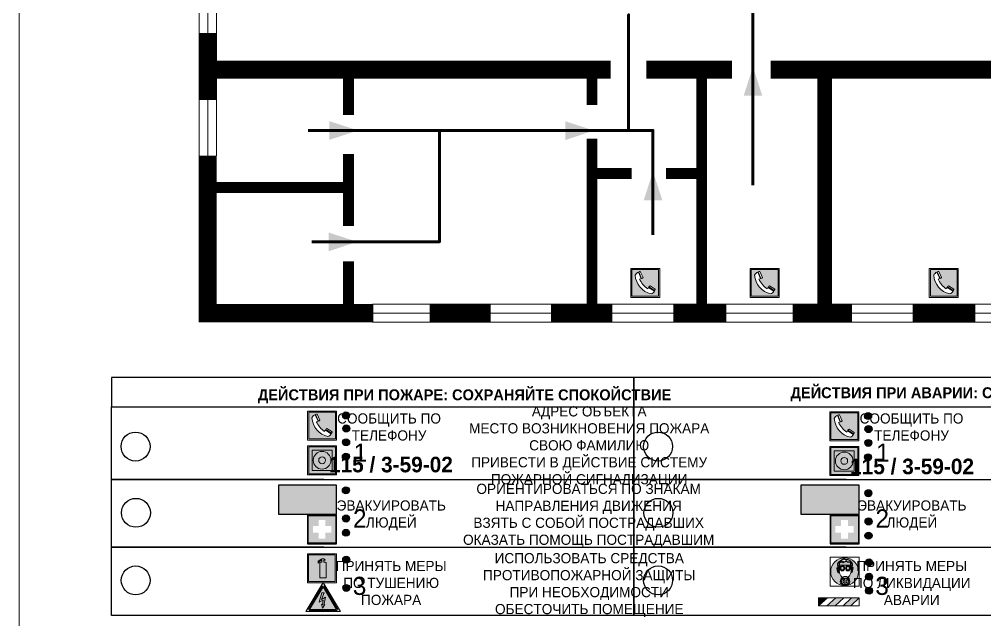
# Model space of a CAD drawing. Header units: millimetres. Extents: x 13114 to 67229, y 22859 to 38520.
# Drawn here: x 23801.8 to 24067.5, y 35973.7 to 36138.9 of the extents above; entities that cross this region are included whole.
import ezdxf

# ---------------------------------------------------------------- set-up
doc = ezdxf.new("R2010")
doc.units = ezdxf.units.MM
doc.layers.add('План_Штампы', color=7, linetype='Continuous')
doc.styles.add('обычный', font='arial.ttf')

# ---------------------------------------------------------------- blocks, each defined once
blk = doc.blocks.new('A$C38D26F80')
h = blk.add_hatch(color=5)
h.dxf.hatch_style = 1
h.paths.add_polyline_path([(-8.77, -4.48, 1), (-0.19, -4.48, 1)])
h.paths.add_polyline_path([(-6.75, -3.58), (-6.75, -3.31), (-6.62, -3.22), (-6.5, -3.22), (-6.42, -3.3), (-6.39, -3.28), (-6.59, -2.23), (-6.59, -2.01), (-6.38, -1.58), (-4.76, -0.4), (-4.13, -0.79, -0.362848), (-2.1, -2.1, -0.201049), (-2.17, -2.48, 0.085434), (-2.26, -3.13), (-1.9, -3.16), (-2.25, -4.7), (-2.4, -4.59), (-2.43, -4.34), (-2.36, -4.34), (-2.14, -3.34), (-2.47, -3.42), (-2.58, -1.95), (-2.77, -1.58), (-3.58, -1.52), (-3.92, -1.26), (-5.05, -1.73), (-4.87, -1.39), (-5.41, -1.6), (-5.41, -1.46), (-6.13, -1.87), (-6.18, -3.5), (-6.56, -3.47), (-6.37, -4.59), (-6.16, -4.43), (-6.16, -4.66), (-6.36, -4.79), (-6.37, -4.8), (-6.51, -4.76)], flags=16)
h.paths.add_polyline_path([(-6.51, -4.76), (-6.36, -4.79), (-6.37, -4.8)], flags=0)
h.paths.add_polyline_path([(-5.92, -2.34, 0.089508), (-2.67, -2.35), (-2.48, -3.88, -0.268602), (-3.4, -6.18, 0.262449), (-5.2, -6.18, -0.268602), (-6.11, -3.88)], flags=16)
edge = h.paths.add_edge_path(flags=16)
edge.add_ellipse((-5.19, -3.41), major_axis=(0, 0.842), ratio=0.848992, start_angle=0, end_angle=360)
edge = h.paths.add_edge_path(flags=0)
edge.add_ellipse((-5.19, -3.39), major_axis=(0, 0.665), ratio=0.853798, start_angle=0, end_angle=360)
edge = h.paths.add_edge_path(flags=0)
edge.add_ellipse((-5.19, -3.4), major_axis=(0, 0.528), ratio=0.864094, start_angle=0, end_angle=360)
edge = h.paths.add_edge_path(flags=16)
edge.add_ellipse((-3.47, -3.4), major_axis=(0, 0.842), ratio=0.848992, start_angle=0, end_angle=360)
h.paths.add_polyline_path([(-3.13, -6.45), (-3.13, -6.84, 0.383174), (-5.57, -6.85), (-5.57, -6.49, -0.369952)], flags=16)
edge = h.paths.add_edge_path(flags=0)
edge.add_ellipse((-3.47, -3.39), major_axis=(0, 0.665), ratio=0.853798, start_angle=0, end_angle=360)
edge = h.paths.add_edge_path(flags=0)
edge.add_ellipse((-3.47, -3.4), major_axis=(0, 0.528), ratio=0.864094, start_angle=0, end_angle=360)
edge = h.paths.add_edge_path(flags=16)
edge.add_ellipse((-4.34, -7.57), major_axis=(-1.48, 0), ratio=0.744955, start_angle=0, end_angle=360)
h.paths.add_polyline_path([(-5.01, -6.85, -1), (-5.15, -6.85, -1)], flags=0)
h.paths.add_polyline_path([(-5.33, -7.14, -1), (-5.47, -7.14, -1)], flags=0)
h.paths.add_polyline_path([(-4.61, -6.71, -1), (-4.74, -6.71, -1)], flags=16)
h.paths.add_polyline_path([(-5.43, -7.51, -1), (-5.57, -7.51, -1)], flags=0)
h.paths.add_polyline_path([(-4.26, -6.67, -1), (-4.4, -6.67, -1)], flags=16)
h.paths.add_polyline_path([(-4.74, -7.14, -1), (-4.88, -7.14, -1)], flags=0)
h.paths.add_polyline_path([(-4.93, -7.43, -1), (-5.07, -7.43, -1)], flags=0)
h.paths.add_polyline_path([(-4.41, -7.07, -1), (-4.54, -7.07, -1)], flags=0)
h.paths.add_polyline_path([(-5.33, -7.87, -1), (-5.46, -7.87, -1)], flags=0)
h.paths.add_polyline_path([(-3.8, -6.71, -1), (-3.94, -6.71, -1)], flags=16)
h.paths.add_polyline_path([(-4.85, -7.78, -1), (-4.98, -7.78, -1)], flags=0)
h.paths.add_polyline_path([(-3.96, -7.14, -1), (-4.1, -7.14, -1)], flags=0)
h.paths.add_polyline_path([(-4.33, -7.53, -1), (-4.47, -7.53, -1)], flags=0)
h.paths.add_polyline_path([(-5.09, -8.12, -1), (-5.23, -8.12, -1)], flags=0)
h.paths.add_polyline_path([(-3.5, -6.94, -1), (-3.64, -6.94, -1)], flags=0)
h.paths.add_polyline_path([(-4.54, -7.97, -1), (-4.68, -7.97, -1)], flags=0)
h.paths.add_polyline_path([(-3.66, -7.39, -1), (-3.8, -7.39, -1)], flags=0)
h.paths.add_polyline_path([(-4.73, -8.35, -1), (-4.86, -8.35, -1)], flags=0)
h.paths.add_polyline_path([(-4.09, -7.96, -1), (-4.23, -7.96, -1)], flags=0)
h.paths.add_polyline_path([(-3.77, -7.74, -1), (-3.91, -7.74, -1)], flags=0)
h.paths.add_polyline_path([(-3.22, -7.27, -1), (-3.35, -7.27, -1)], flags=0)
h.paths.add_polyline_path([(-4.34, -8.4, -1), (-4.47, -8.4, -1)], flags=0)
h.paths.add_polyline_path([(-3.16, -7.61, -1), (-3.3, -7.61, -1)], flags=0)
h.paths.add_polyline_path([(-3.9, -8.35, -1), (-4.04, -8.35, -1)], flags=0)
h.paths.add_polyline_path([(-3.32, -7.91, -1), (-3.46, -7.91, -1)], flags=0)
h.paths.add_polyline_path([(-3.55, -8.23, -1), (-3.69, -8.23, -1)], flags=0)
at = {"color": 5, "lineweight": 5}
for p, q in [((-4.48, 0), (-8.96, 0)), ((-8.96, 0), (-8.96, -4.48)), ((-4.48, 0), (0, 0)), ((0, 0), (0, -4.48)), ((-6.59, -2.01), (-6.38, -1.58)), ((-6.59, -2.23), (-6.59, -2.01)), ((-6.39, -3.28), (-6.59, -2.23)), ((-6.38, -1.58), (-4.76, -0.4)), ((-6.13, -1.87), (-6.18, -3.5)), ((-5.41, -1.46), (-6.13, -1.87)), ((-5.92, -2.34), (-6.11, -3.88)), ((-4.87, -1.39), (-5.41, -1.6)), ((-5.41, -1.6), (-5.41, -1.46)), ((-3.92, -1.26), (-5.05, -1.73)), ((-5.05, -1.73), (-4.87, -1.39)), ((-4.76, -0.4), (-4.13, -0.79)), ((-3.58, -1.52), (-3.92, -1.26)), ((-2.77, -1.58), (-3.58, -1.52)), ((-2.58, -1.95), (-2.77, -1.58)), ((-2.67, -2.34), (-2.48, -3.88)), ((-2.47, -3.42), (-2.58, -1.95)), ((-8.96, -8.96), (-8.96, -4.48)), ((-6.75, -3.31), (-6.62, -3.22)), ((-6.75, -3.58), (-6.75, -3.31)), ((-6.51, -4.76), (-6.75, -3.58)), ((-6.62, -3.22), (-6.5, -3.22)), ((-6.18, -3.5), (-6.56, -3.47)), ((-6.56, -3.47), (-6.37, -4.59)), ((-6.37, -4.8), (-6.51, -4.76)), ((-6.5, -3.22), (-6.42, -3.3)), ((-6.42, -3.3), (-6.39, -3.28)), ((-6.37, -4.59), (-6.16, -4.43)), ((-6.16, -4.66), (-6.37, -4.8)), ((-6.16, -4.43), (-6.16, -4.66)), ((-2.14, -3.34), (-2.47, -3.42)), ((-2.43, -4.34), (-2.4, -4.59)), ((-2.43, -4.34), (-2.36, -4.34)), ((-2.4, -4.59), (-2.25, -4.7)), ((-2.36, -4.34), (-2.14, -3.34)), ((-1.9, -3.16), (-2.26, -3.13)), ((-2.25, -4.7), (-1.9, -3.16)), ((0, -8.96), (0, -4.48)), ((-5.57, -6.49), (-5.57, -6.85)), ((-3.13, -6.45), (-3.13, -6.84)), ((-4.48, -8.96), (-8.96, -8.96)), ((-4.48, -8.96), (0, -8.96))]:
    blk.add_line(p, q, dxfattribs=at)
at = {"color": 5}
for p, q in [((-6.59, -2.01), (-6.38, -1.58)), ((-6.59, -2.23), (-6.59, -2.01)), ((-6.39, -3.28), (-6.59, -2.23)), ((-6.38, -1.58), (-4.76, -0.4)), ((-6.13, -1.87), (-6.18, -3.5)), ((-5.41, -1.46), (-6.13, -1.87)), ((-4.87, -1.39), (-5.41, -1.6)), ((-5.41, -1.6), (-5.41, -1.46)), ((-3.92, -1.26), (-5.05, -1.73)), ((-5.05, -1.73), (-4.87, -1.39)), ((-4.76, -0.4), (-4.13, -0.79)), ((-3.58, -1.52), (-3.92, -1.26)), ((-2.77, -1.58), (-3.58, -1.52)), ((-2.58, -1.95), (-2.77, -1.58)), ((-2.47, -3.42), (-2.58, -1.95)), ((-6.75, -3.31), (-6.62, -3.22)), ((-6.75, -3.58), (-6.75, -3.31)), ((-6.51, -4.76), (-6.75, -3.58)), ((-6.62, -3.22), (-6.5, -3.22)), ((-6.18, -3.5), (-6.56, -3.47)), ((-6.56, -3.47), (-6.37, -4.59)), ((-6.37, -4.8), (-6.51, -4.76)), ((-6.36, -4.79), (-6.51, -4.76)), ((-6.5, -3.22), (-6.42, -3.3)), ((-6.42, -3.3), (-6.39, -3.28)), ((-6.37, -4.59), (-6.16, -4.43)), ((-6.16, -4.66), (-6.37, -4.8)), ((-6.16, -4.66), (-6.36, -4.79)), ((-6.16, -4.43), (-6.16, -4.66)), ((-2.14, -3.34), (-2.47, -3.42)), ((-2.4, -4.59), (-2.43, -4.34)), ((-2.43, -4.34), (-2.36, -4.34)), ((-2.25, -4.7), (-2.4, -4.59)), ((-2.36, -4.34), (-2.14, -3.34)), ((-2.26, -3.13), (-1.9, -3.16)), ((-1.9, -3.16), (-2.25, -4.7))]:
    blk.add_line(p, q, dxfattribs=at)
at = {"color": 5, "lineweight": 5}
for centre, radius in [((-4.48, -4.48), 4.29), ((-5.5, -7.51), 0.0678), ((-5.4, -7.14), 0.0678), ((-5.4, -7.87), 0.0678), ((-5.16, -8.12), 0.0678), ((-5.08, -6.85), 0.0678), ((-5, -7.43), 0.0678), ((-4.91, -7.78), 0.0678), ((-4.81, -7.14), 0.0678), ((-4.79, -8.35), 0.0678), ((-4.67, -6.71), 0.0678), ((-4.61, -7.97), 0.0678), ((-4.47, -7.07), 0.0678), ((-4.4, -7.53), 0.0678), ((-4.4, -8.4), 0.0678), ((-4.33, -6.67), 0.0678), ((-4.16, -7.96), 0.0678), ((-4.03, -7.14), 0.0678), ((-3.97, -8.35), 0.0678), ((-3.87, -6.71), 0.0678), ((-3.84, -7.74), 0.0678), ((-3.73, -7.39), 0.0678), ((-3.62, -8.23), 0.0678), ((-3.57, -6.94), 0.0678), ((-3.39, -7.91), 0.0678), ((-3.28, -7.27), 0.0678), ((-3.23, -7.61), 0.0678)]:
    blk.add_circle(centre, radius, dxfattribs=at)
for centre, radius, start, end in [((-4.28, 6.66), 9.15, 259.6987, 280.1569), ((-0.47, -3.05), 1.79, 161.5846, 182.4584), ((-2.6, -2.2), 0.513, 326.4781, 11.7739), ((-3.66, -4.24), 2.47, 171.573, 231.7124), ((-4.3, -7.78), 1.83, 60.5889, 119.4111), ((-4.93, -4.24), 2.47, 308.2876, 8.427), ((-4.33, -7.88), 1.87, 50.358, 131.5662), ((-4.34, -8.2), 1.82, 48.4943, 132.3565)]:
    blk.add_arc(centre, radius, start, end, dxfattribs=at)
at = {"color": 5}
for centre, radius, start, end in [((-3.89, -2.66), 1.88, 17.387, 97.1599), ((-0.35, -3.07), 1.91, 162.2553, 181.7878), ((-2.6, -2.2), 0.511, 326.3906, 11.8614)]:
    blk.add_arc(centre, radius, start, end, dxfattribs=at)
at = {"color": 5, "lineweight": 5}
for centre, major_axis, ratio in [((-5.19, -3.41), (0, 0.842), 0.848992), ((-5.19, -3.39), (0, 0.665), 0.853798), ((-5.19, -3.4), (0, 0.528), 0.864094), ((-3.47, -3.4), (0, 0.842), 0.848992), ((-3.47, -3.39), (0, 0.665), 0.853798), ((-3.47, -3.4), (0, 0.528), 0.864094), ((-4.34, -7.57), (-1.48, 0), 0.744955)]:
    blk.add_ellipse(centre, major_axis=major_axis, ratio=ratio, dxfattribs=at)
blk = doc.blocks.new('A$C47DD6509')
at = {"lineweight": 5}
for points in [[(-8.69, 0), (-11.19, 0), (-11.19, -2.22)], [(-4.22, 0), (-6.45, 0), (-8.91, -2.22), (-6.61, -2.22)], [(0, 0), (-2.09, 0), (-4.36, -2.22), (-2.29, -2.22)]]:
    blk.add_hatch(color=242, dxfattribs=at).paths.add_polyline_path(points)
at = {"color": 242, "lineweight": 5}
for p, q in [((-11.19, -2.22), (-8.69, 0)), ((-11.19, -2.22), (-11.19, 0)), ((-11.19, 0), (-8.69, 0)), ((-11.19, 0), (0, 0)), ((-8.91, -2.22), (-6.45, 0)), ((-6.61, -2.22), (-4.22, 0)), ((-4.36, -2.22), (-2.09, 0)), ((-2.29, -2.22), (0, 0)), ((0, 0), (0, -2.22)), ((0, -2.22), (-11.19, -2.22))]:
    blk.add_line(p, q, dxfattribs=at)
blk = doc.blocks.new('A$C3E6D3DDE')
at = {"lineweight": 5}
h = blk.add_hatch(color=40, dxfattribs=at)
h.paths.add_polyline_path([(24.1, 1.45), (16.46, -11.35), (31.74, -11.35)])
h.paths.add_polyline_path([(24.09, -0.46), (30.03, -10.41), (18.14, -10.41)], flags=16)
h.paths.add_polyline_path([(24.54, -3.08), (23.41, -6.02), (25.13, -5.01), (24.33, -8.5), (24.82, -8.27), (23.79, -9.86), (23.4, -8.04), (23.8, -8.43), (24.04, -6.29), (22.39, -7.25), (23.44, -3.08)], flags=0)
h = blk.add_hatch(color=256, dxfattribs=at)
h.paths.add_polyline_path([(24.37, 0.03, 0.567511), (23.82, 0.03), (17.59, -10.4, 0.582454), (17.86, -10.88), (30.32, -10.88, 0.582149), (30.6, -10.4)])
h.paths.add_polyline_path([(24.09, -0.46), (18.14, -10.41), (30.03, -10.41)], flags=16)
h.paths.add_polyline_path([(24.54, -3.08), (23.41, -6.02), (25.13, -5.01), (24.33, -8.5), (24.82, -8.27), (23.79, -9.86), (23.4, -8.04), (23.8, -8.43), (24.04, -6.29), (22.39, -7.25), (23.44, -3.08)], flags=0)
h = blk.add_hatch(color=40, dxfattribs=at)
h.paths.add_polyline_path([(24.09, -0.46), (18.14, -10.41), (30.03, -10.41)])
h.paths.add_polyline_path([(24.82, -8.27), (23.79, -9.86), (23.4, -8.04), (23.8, -8.43), (24.04, -6.29), (22.39, -7.25), (23.44, -3.08), (24.54, -3.08), (23.41, -6.02), (25.13, -5.01), (24.33, -8.5)], flags=16)
at = {"color": 40, "lineweight": 5}
for p, q in [((16.46, -11.35), (24.1, 1.45)), ((24.1, 1.45), (31.74, -11.35))]:
    blk.add_line(p, q, dxfattribs=at)
at = {"lineweight": 5}
for p, q in [((17.59, -10.4), (23.82, 0.03)), ((24.37, 0.03), (30.6, -10.4)), ((18.14, -10.41), (24.09, -0.46)), ((23.44, -3.08), (22.39, -7.25)), ((23.41, -6.02), (24.54, -3.08)), ((24.54, -3.08), (23.44, -3.08)), ((24.09, -0.46), (30.03, -10.41)), ((22.39, -7.25), (24.04, -6.29)), ((23.8, -8.43), (23.4, -8.04)), ((23.4, -8.04), (23.79, -9.86)), ((25.13, -5.01), (23.41, -6.02)), ((23.79, -9.86), (24.82, -8.27)), ((24.04, -6.29), (23.8, -8.43)), ((24.33, -8.5), (25.13, -5.01)), ((24.82, -8.27), (24.33, -8.5)), ((17.86, -10.88), (30.32, -10.88)), ((18.14, -10.41), (30.03, -10.41))]:
    blk.add_line(p, q, dxfattribs=at)
at = {"color": 50, "lineweight": 5}
blk.add_line((31.74, -11.35), (16.46, -11.35), dxfattribs=at)
blk = doc.blocks.new('A$C456E1F9C')
at = {"lineweight": 5}
h = blk.add_hatch(color=242, dxfattribs=at)
h.paths.add_polyline_path([(0.51, -1.47), (0.51, -13.26), (12.29, -13.26), (12.29, -1.47)])
h.paths.add_polyline_path([(5.42, -4.95, -0.254479), (4.78, -5.4), (3.52, -2.53, -0.209735), (4.23, -2.4)], flags=16)
h.paths.add_polyline_path([(8.53, -8.6), (10.87, -10.17), (10.54, -10.76), (8.03, -9.13, -0.192251)], flags=16)
h.paths.add_polyline_path([(4.61, -5.49, 0.005518), (3.87, -5.72, 0.128647), (7.49, -10.01, 0.00809), (7.83, -9.33), (10.47, -10.97, -0.16736), (8.99, -12.25, -0.327862), (1.95, -3.95, -0.166952), (3.36, -2.62)], flags=16)
at = {"color": 242, "lineweight": 5}
for p, q in [((0, -13.77), (0, -0.97)), ((12.8, -0.97), (0, -0.97)), ((4.61, -5.49), (3.36, -2.62)), ((3.52, -2.53), (4.78, -5.4)), ((4.23, -2.4), (5.42, -4.95)), ((12.8, -13.77), (12.8, -0.97)), ((7.83, -9.33), (10.47, -10.97)), ((8.03, -9.13), (10.54, -10.76)), ((10.81, -10.12), (8.53, -8.6)), ((10.54, -10.76), (10.8, -10.3)), ((10.8, -10.3), (10.81, -10.12)), ((0, -13.77), (12.8, -13.77))]:
    blk.add_line(p, q, dxfattribs=at)
blk.add_lwpolyline([(0.51, -1.47), (12.29, -1.47), (12.29, -13.26), (0.51, -13.26)], close=True, dxfattribs=at)
for centre, radius, start, end in [((4.59, -5.34), 2.99, 114.2845, 152.1974), ((11.12, -3.31), 9.19, 183.9915, 256.6009), ((4.02, -3.27), 0.891, 76.3284, 123.7092), ((14.98, -39.1), 35.17, 107.1487, 108.4135), ((13.86, -0.94), 11.08, 205.5536, 234.8762), ((4.68, -4.59), 0.824, 276.9621, 334.0723), ((-13.31, 0.8), 23.44, 332.5487, 334.4027), ((8.94, -9.5), 0.989, 114.4092, 157.9388), ((7.87, -9.46), 3, 291.9291, 329.9329)]:
    blk.add_arc(centre, radius, start, end, dxfattribs=at)
blk = doc.blocks.new('A$C54414219')
at = {"true_color": 0xffffff}
h = blk.add_hatch(color=7, dxfattribs=at)
h.paths.add_polyline_path([(2.39, -9.45), (2.39, -18.3), (11.23, -18.3), (11.23, -9.45)], flags=0)
h.paths.add_polyline_path([(10.71, -13.87, -1), (2.92, -13.87, -1)], flags=0)
h.paths.add_polyline_path([(8.3, -13.87, -1), (5.33, -13.87, -1)], flags=0)
h.paths.add_polyline_path([(0.41, -7.47), (0.41, -20.27), (13.21, -20.27), (13.21, -7.47)])
h.paths.add_polyline_path([(0.92, -19.77), (12.71, -19.77), (12.71, -7.98), (0.92, -7.98)], flags=16)
h.paths.add_polyline_path([(11.23, -9.45), (11.23, -18.3), (2.39, -18.3), (2.39, -9.45)], flags=0)
at = {"lineweight": 5}
h = blk.add_hatch(color=242, dxfattribs=at)
h.paths.add_polyline_path([(12.71, -7.98), (0.92, -7.98), (0.92, -19.77), (12.71, -19.77)])
h.paths.add_polyline_path([(11.23, -18.3), (2.39, -18.3), (2.39, -9.45), (11.23, -9.45)], flags=16)
h.paths.add_polyline_path([(10.71, -13.87, -1), (2.92, -13.87, -1)], flags=0)
h.paths.add_polyline_path([(8.3, -13.87, -1), (5.33, -13.87, -1)], flags=0)
at = {"true_color": 0xffffff}
h = blk.add_hatch(color=7, dxfattribs=at)
h.paths.add_polyline_path([(2.39, -9.45), (2.39, -18.3), (11.23, -18.3), (11.23, -9.45)])
h.paths.add_polyline_path([(10.71, -13.87, -1), (2.92, -13.87, -1)], flags=16)
h.paths.add_polyline_path([(8.3, -13.87, -1), (5.33, -13.87, -1)], flags=0)
at = {"lineweight": 5}
h = blk.add_hatch(color=242, dxfattribs=at)
h.paths.add_polyline_path([(2.92, -13.87, 1), (10.71, -13.87, 1)])
h.paths.add_polyline_path([(8.3, -13.87, -1), (5.33, -13.87, -1)], flags=16)
at = {"color": 242, "lineweight": 5}
for p, q in [((0.41, -20.27), (0.41, -7.47)), ((0.41, -7.47), (13.21, -7.47)), ((0.41, -7.47), (13.21, -7.47)), ((13.21, -20.27), (13.21, -7.47)), ((0.41, -20.27), (13.21, -20.27))]:
    blk.add_line(p, q, dxfattribs=at)
for points in [[(0.92, -7.98), (12.71, -7.98), (12.71, -19.77), (0.92, -19.77)], [(2.39, -9.45), (11.23, -9.45), (11.23, -18.3), (2.39, -18.3)]]:
    blk.add_lwpolyline(points, close=True, dxfattribs=at)
for radius in [3.89, 1.49]:
    blk.add_circle((6.81, -13.87), radius, dxfattribs=at)
blk = doc.blocks.new('A$C32E8229D')
at = {"true_color": 0xffffff}
blk.add_hatch(color=7, dxfattribs=at).paths.add_polyline_path([(0, 0), (0, -8), (16, -8), (16, 0)])
h = blk.add_hatch(color=126)
h.paths.add_polyline_path([(0.2, -0.2), (15.8, -0.2), (15.8, -7.8), (0.2, -7.8)])
h.paths.add_polyline_path([(13.49, -2.05), (12.08, -2.05), (11.37, -2.63, 0.162397), (11.29, -2.84), (11.29, -3.63), (10.35, -3.63), (10.35, -4.05), (11.68, -4.05), (11.68, -3.48), (12.26, -4.28), (11.29, -5.1), (11.29, -6.78), (11.85, -6.78), (11.85, -5.44), (12.8, -4.64), (12.8, -5.94), (14.46, -5.94), (14.46, -5.39), (13.45, -5.39), (13.45, -3.97), (12.46, -2.59), (13.15, -2.59), (13.69, -3.34), (14.18, -3)], flags=16)
h.paths.add_polyline_path([(10.74, -1.82, 1), (11.8, -1.82, 1)], flags=16)
h.paths.add_polyline_path([(9.39, -3.59), (5.99, -3.59), (6.56, -3.03), (5.91, -3.03), (5.1, -3.83), (5.91, -4.64), (6.56, -4.64), (5.99, -4.09), (9.39, -4.09)], flags=16)
h.paths.add_polyline_path([(4.29, -1.08), (1.72, -1.08), (1.72, -6.6), (4.29, -6.6)], flags=16)
at = {"color": 126}
blk.add_lwpolyline([(16, -8), (0, -8), (0, 0), (16, 0)], close=True, dxfattribs=at)
blk = doc.blocks.new('A$C18900ED3')
h = blk.add_hatch(color=126)
h.paths.add_polyline_path([(-0.18, -0.18), (-7.02, -0.18), (-7.02, -7.02), (-0.18, -7.02)])
h.paths.add_polyline_path([(-5.89, -4.46), (-5.89, -2.77), (-4.46, -2.77), (-4.46, -1.31), (-2.77, -1.31), (-2.77, -2.77), (-1.33, -2.77), (-1.33, -4.46), (-2.77, -4.46), (-2.77, -5.89), (-4.46, -5.89), (-4.46, -4.46)], flags=16)
at = {"color": 126}
for p, q in [((-7.2, 0), (-7.2, -7.2)), ((0, 0), (-7.2, 0)), ((0, -7.2), (0, 0)), ((-7.02, -7.02), (-7.02, -0.18)), ((-7.02, -0.18), (-0.18, -0.18)), ((-0.18, -0.18), (-0.18, -7.02)), ((-0.18, -7.02), (-7.02, -7.02)), ((-7.2, -7.2), (0, -7.2))]:
    blk.add_line(p, q, dxfattribs=at)
blk = doc.blocks.new('A$C3AD82952')
at = {"true_color": 0xf5f5ff}
h = blk.add_hatch(color=7, dxfattribs=at)
h.dxf.hatch_style = 1
h.paths.add_polyline_path([(8.21, 8.73, 0.414214), (7.89, 9.05), (7.22, 9.05), (7.22, 9.92), (7.59, 9.92, 1), (7.57, 10.36), (7.22, 10.36), (7.22, 10.6), (6.43, 10.6), (6.43, 10.36), (6.01, 10.36), (4.74, 9.59), (4.74, 8.69), (4.98, 8.73), (4.98, 9.26), (6.12, 9.91), (6.43, 9.91), (6.43, 9.05), (5.76, 9.05, 0.414214), (5.44, 8.73), (5.44, 2.2), (8.21, 2.2)], flags=0)
h.paths.add_polyline_path([(12.8, 12.8), (0, 12.8), (0, 0), (12.8, 0)])
h.paths.add_polyline_path([(0.51, 12.29), (12.29, 12.29), (12.29, 0.51), (0.51, 0.51)], flags=16)
h.paths.add_polyline_path([(4.74, 9.59), (6.01, 10.36), (6.43, 10.36), (6.43, 10.6), (7.22, 10.6), (7.22, 10.36), (7.59, 10.36, -0.94586), (7.59, 9.92), (7.22, 9.92), (7.22, 9.05), (7.89, 9.05, -0.414214), (8.21, 8.73), (8.21, 2.2), (5.44, 2.2), (5.44, 8.73, -0.414214), (5.76, 9.05), (6.43, 9.05), (6.43, 9.91), (6.12, 9.91), (4.98, 9.26), (4.98, 8.73), (4.74, 8.69)], flags=0)
h = blk.add_hatch(color=242)
h.dxf.hatch_style = 1
h.paths.add_polyline_path([(12.29, 12.29), (0.51, 12.29), (0.51, 0.51), (12.29, 0.51)])
h.paths.add_polyline_path([(4.74, 8.69), (4.74, 9.59), (6.01, 10.36), (6.43, 10.36), (6.43, 10.6), (7.22, 10.6), (7.22, 10.36), (7.59, 10.36, -0.94586), (7.59, 9.92), (7.22, 9.92), (7.22, 9.05), (7.89, 9.05, -0.414214), (8.21, 8.73), (8.21, 2.2), (5.44, 2.2), (5.44, 8.73, -0.414214), (5.76, 9.05), (6.43, 9.05), (6.43, 9.91), (6.12, 9.91), (4.98, 9.26), (4.98, 8.73)], flags=16)
h = blk.add_hatch(color=7, dxfattribs=at)
h.dxf.hatch_style = 1
h.paths.add_polyline_path([(8.21, 8.73, 0.414214), (7.89, 9.05), (7.22, 9.05), (7.22, 9.92), (7.59, 9.92, 1), (7.57, 10.36), (7.22, 10.36), (7.22, 10.6), (6.43, 10.6), (6.43, 10.36), (6.01, 10.36), (4.74, 9.59), (4.74, 8.69), (4.98, 8.73), (4.98, 9.26), (6.12, 9.91), (6.43, 9.91), (6.43, 9.05), (5.76, 9.05, 0.414214), (5.44, 8.73), (5.44, 2.2), (8.21, 2.2)])
at = {"color": 242, "lineweight": 5}
for p, q in [((0, 0), (0, 12.8)), ((0, 12.8), (12.8, 12.8)), ((12.8, 0), (12.8, 12.8)), ((6.01, 10.36), (4.74, 9.59)), ((4.74, 9.59), (4.74, 8.69)), ((4.74, 8.69), (4.98, 8.73)), ((4.98, 9.26), (6.12, 9.91)), ((4.98, 8.73), (4.98, 9.26)), ((5.44, 2.2), (5.44, 8.73)), ((5.76, 9.05), (6.43, 9.05)), ((6.01, 10.36), (6.43, 10.36)), ((6.12, 9.91), (6.43, 9.91)), ((7.22, 10.6), (6.43, 10.6)), ((6.43, 10.6), (6.43, 10.36)), ((6.43, 9.91), (6.43, 9.05)), ((7.22, 10.36), (7.22, 10.6)), ((7.59, 10.36), (7.22, 10.36)), ((7.22, 9.05), (7.22, 9.92)), ((7.59, 9.92), (7.22, 9.92)), ((7.89, 9.05), (7.22, 9.05)), ((8.21, 2.2), (8.21, 8.73)), ((0, 0), (12.8, 0)), ((5.44, 2.2), (8.21, 2.2))]:
    blk.add_line(p, q, dxfattribs=at)
blk.add_lwpolyline([(0.51, 12.29), (12.29, 12.29), (12.29, 0.51), (0.51, 0.51)], close=True, dxfattribs=at)
for centre, radius, start, end in [((5.76, 8.73), 0.32, 90, 180), ((7.58, 10.14), 0.223, 273.1875, 86.8125), ((7.89, 8.73), 0.32, 0, 90)]:
    blk.add_arc(centre, radius, start, end, dxfattribs=at)

msp = doc.modelspace()

# ---------------------------------------------------------------- hatches: boundary and pattern name
at = {"lineweight": 0}
h = msp.add_hatch(color=256, dxfattribs=at)
h.dxf.hatch_style = 1
h.paths.add_polyline_path([(23890.74, 36029.92, 1), (23892.67, 36029.92, 1)])
h = msp.add_hatch(color=256, dxfattribs=at)
h.dxf.hatch_style = 1
h.paths.add_polyline_path([(24034.44, 36029.74, 1), (24036.37, 36029.74, 1)])
h = msp.add_hatch(color=256, dxfattribs=at)
h.dxf.hatch_style = 1
h.paths.add_polyline_path([(23890.84, 36026.34, 1), (23892.78, 36026.34, 1)])
h = msp.add_hatch(color=256, dxfattribs=at)
h.dxf.hatch_style = 1
h.paths.add_polyline_path([(24034.55, 36026.16, 1), (24036.48, 36026.16, 1)])
h = msp.add_hatch(color=256, dxfattribs=at)
h.dxf.hatch_style = 1
h.paths.add_polyline_path([(23890.81, 36022.53, 1), (23892.74, 36022.53, 1)])
h = msp.add_hatch(color=256, dxfattribs=at)
h.dxf.hatch_style = 1
h.paths.add_polyline_path([(24034.51, 36022.35, 1), (24036.44, 36022.35, 1)])
h = msp.add_hatch(color=256, dxfattribs=at)
h.dxf.hatch_style = 1
h.paths.add_polyline_path([(23890.72, 36018.6, 1), (23892.66, 36018.6, 1)])
h = msp.add_hatch(color=256, dxfattribs=at)
h.dxf.hatch_style = 1
h.paths.add_polyline_path([(24034.43, 36018.42, 1), (24036.36, 36018.42, 1)])
h = msp.add_hatch(color=256, dxfattribs=at)
h.dxf.hatch_style = 1
h.paths.add_polyline_path([(23890.74, 36009.33, 1), (23892.67, 36009.33, 1)])
h = msp.add_hatch(color=256, dxfattribs=at)
h.dxf.hatch_style = 1
h.paths.add_polyline_path([(24034.51, 36008.53, 1), (24036.44, 36008.53, 1)])
h = msp.add_hatch(color=256, dxfattribs=at)
h.dxf.hatch_style = 1
h.paths.add_polyline_path([(23890.78, 36001.55, 1), (23892.71, 36001.55, 1)])
h = msp.add_hatch(color=256, dxfattribs=at)
h.dxf.hatch_style = 1
h.paths.add_polyline_path([(24034.55, 36000.75, 1), (24036.48, 36000.75, 1)])
h = msp.add_hatch(color=256, dxfattribs=at)
h.dxf.hatch_style = 1
h.paths.add_polyline_path([(23890.77, 35997.65, 1), (23892.7, 35997.65, 1)])
h = msp.add_hatch(color=256, dxfattribs=at)
h.dxf.hatch_style = 1
h.paths.add_polyline_path([(24034.54, 35996.85, 1), (24036.47, 35996.85, 1)])
h = msp.add_hatch(color=256, dxfattribs=at)
h.dxf.hatch_style = 1
h.paths.add_polyline_path([(23890.83, 35990.23, 1), (23892.76, 35990.23, 1)])
h = msp.add_hatch(color=256, dxfattribs=at)
h.dxf.hatch_style = 1
h.paths.add_polyline_path([(24034.7, 35989.5, 1), (24036.63, 35989.5, 1)])
h = msp.add_hatch(color=256, dxfattribs=at)
h.dxf.hatch_style = 1
h.paths.add_polyline_path([(24034.7, 35985.55, 1), (24036.63, 35985.55, 1)])
h = msp.add_hatch(color=256, dxfattribs=at)
h.dxf.hatch_style = 1
h.paths.add_polyline_path([(23890.83, 35982.46, 1), (23892.76, 35982.46, 1)])
h = msp.add_hatch(color=256, dxfattribs=at)
h.dxf.hatch_style = 1
h.paths.add_polyline_path([(24034.7, 35981.72, 1), (24036.63, 35981.72, 1)])

# ---------------------------------------------------------------- linework, layer by layer
at = {"color": 5, "lineweight": 0}
msp.add_lwpolyline([(23801.83, 35947.74), (24401.83, 35947.74), (24401.83, 36342.74), (23801.83, 36342.74)], close=True, dxfattribs=at)
at = {"lineweight": 0}
for points in [[(23851.3, 36101.25), (23851.3, 36207.44)], [(23853.67, 36101.41), (23853.67, 36207.6)], [(23856.14, 36101.32), (23856.14, 36207.51)], [(23899.05, 36060.52), (24340.05, 36060.52)], [(23899.26, 36058.05), (24340.26, 36058.05)], [(23899.05, 36055.61), (24340.05, 36055.61)]]:
    msp.add_lwpolyline(points, dxfattribs=at)
at = {"color": 126, "lineweight": 100, "true_color": 0x008754}
for points in [[(24003.64, 36144.25), (24003.64, 36093.28)], [(23917.5, 36108.33), (23969.48, 36108.33), (23969.48, 36140.12), (23969.48, 36108.33)], [(23882.3, 36077.68), (23917.5, 36077.68), (23917.5, 36108.33), (23881.34, 36108.33)], [(23969.48, 36108.33), (23976.18, 36108.33), (23976.18, 36079.6)]]:
    msp.add_lwpolyline(points, dxfattribs=at)
at = {"lineweight": 100, "const_width": 5}
for points in [[(23853.67, 36116.66), (23853.67, 36135.15)], [(23853.67, 36125.03), (23964.57, 36125.03)], [(23974.35, 36125.03), (23997.96, 36125.03)], [(24008.61, 36125.03), (24070.59, 36125.03)], [(23899.26, 36058.05), (23853.67, 36058.05), (23853.67, 36101.41)], [(23931.57, 36058.05), (23914.73, 36058.05)], [(23965.01, 36058.05), (23948.18, 36058.05)], [(23996.42, 36058.05), (23981.85, 36058.05)], [(24030.93, 36058.05), (24014.62, 36058.05)], [(24064.94, 36058.05), (24047.65, 36058.05)]]:
    msp.add_lwpolyline(points, dxfattribs=at)
at = {"lineweight": 0}
for points, const_width in [([(23989.61, 36058.05), (23989.61, 36124.53)], 3), ([(23892.4, 36112.53), (23892.4, 36123.99)], 3), ([(23959.42, 36115.34), (23959.42, 36123.99)], 3), ([(24023.47, 36058.05), (24023.47, 36123.99)], 4), ([(23959.42, 36058.05), (23959.42, 36106.03)], 3), ([(23892.4, 36082.02), (23892.4, 36101.85)], 3), ([(23970.37, 36096.46), (23959.98, 36096.46)], 3), ([(23989.14, 36096.46), (23979.76, 36096.46)], 3), ([(23892.4, 36092.59), (23854.76, 36092.59)], 3), ([(23892.4, 36058.05), (23892.4, 36072.34)], 3)]:
    msp.add_lwpolyline(points, dxfattribs=dict(at, const_width=const_width))
for points in [[(23827.2, 36032.28), (23970.96, 36032.28), (23970.96, 36040.33), (23827.2, 36040.33)], [(23970.96, 36032.28), (24114.73, 36032.28), (24114.73, 36040.33), (23970.96, 36040.33)], [(23827.2, 36032.28), (23970.96, 36032.28), (23970.96, 35974.88), (23827.2, 35974.88)], [(23970.96, 36032.28), (24114.73, 36032.28), (24114.73, 35974.88), (23970.96, 35974.88)]]:
    msp.add_lwpolyline(points, close=True)
for points in [[(23885.61, 36012.28), (23827.2, 36012.28), (23970.96, 36012.28)], [(24029.38, 36012.28), (23970.96, 36012.28), (24114.73, 36012.28)], [(23885.61, 35993.71), (23827.2, 35993.71), (23970.96, 35993.71)], [(24029.38, 35993.71), (23970.96, 35993.71), (24114.73, 35993.71)]]:
    msp.add_lwpolyline(points)
for centre, radius in [((23891.71, 36029.92), 0.966), ((24035.41, 36029.74), 0.966), ((23833.82, 36021.36), 3.98), ((23891.81, 36026.34), 0.966), ((23977.59, 36021.36), 3.98), ((24035.51, 36026.16), 0.966), ((23891.77, 36022.53), 0.966), ((24035.47, 36022.35), 0.966), ((23891.69, 36018.6), 0.966), ((24035.39, 36018.42), 0.966), ((23891.7, 36009.33), 0.966), ((24035.48, 36008.53), 0.966), ((23833.92, 36003.13), 3.98), ((23977.68, 36003.13), 3.98), ((23891.74, 36001.55), 0.966), ((24035.52, 36000.75), 0.966), ((23891.73, 35997.65), 0.966), ((24035.51, 35996.85), 0.966), ((23891.79, 35990.23), 0.966), ((23833.85, 35984.55), 3.98), ((23977.62, 35984.55), 3.98), ((24035.67, 35989.5), 0.966), ((24035.66, 35985.55), 0.966), ((23891.8, 35982.46), 0.966), ((24035.66, 35981.72), 0.966)]:
    msp.add_circle(centre, radius)
at = {"layer": 'План_Штампы', "color": 126, "true_color": 0x008754}
for points in [[(24006.29, 36117.84), (24001.16, 36117.86), (24003.7, 36125.74)], [(23887.16, 36105.73), (23887.17, 36110.86), (23895.05, 36108.31)], [(23952.11, 36105.69), (23952.12, 36110.82), (23960, 36108.28)], [(23978.79, 36089.09), (23973.65, 36089.11), (23976.2, 36096.99)], [(23886.96, 36075.09), (23886.98, 36080.22), (23894.85, 36077.68)]]:
    msp.add_solid(points, dxfattribs=at)

# ---------------------------------------------------------------- block references
for name, p, xscale, yscale, zscale in [('A$C456E1F9C', (23970.08, 36070.98), 0.625, 0.625, 0.625), ('A$C456E1F9C', (24002.94, 36070.98), 0.625, 0.625, 0.625), ('A$C456E1F9C', (24052.23, 36070.98), 0.625, 0.625, 0.625), ('A$C456E1F9C', (23881.15, 36031.74), 0.625, 0.625, 0.625), ('A$C456E1F9C', (24024.85, 36031.56), 0.625, 0.625, 0.625), ('A$C54414219', (23880.89, 36026.25), 0.625, 0.625, 0.625), ('A$C54414219', (24024.59, 36026.07), 0.625, 0.625, 0.625), ('A$C18900ED3', (23889.15, 36002.61), 1.111111111007631, 1.111111111007631, 1.111111111007631), ('A$C18900ED3', (24032.92, 36002.61), 1.111111111007631, 1.111111111007631, 1.111111111007631), ('A$C3AD82952', (23881.1, 35983.88), 0.625, 0.625, 0.625), ('A$C38D26F80', (24032.94, 35990.94), 0.8928571427240968, 0.8928571427240968, 0.8928571427240968), ('A$C3E6D3DDE', (23870.39, 35983.07), 0.625, 0.625, 0.625)]:
    msp.add_blockref(name, p, dxfattribs=dict(xscale=xscale, yscale=yscale, zscale=zscale))
at = {"xscale": -1}
for p in [(23889.15, 36010.76), (24032.92, 36010.76)]:
    msp.add_blockref('A$C32E8229D', p, dxfattribs=at)
at = {"color": 242, "true_color": 0xc1121c}
msp.add_blockref('A$C47DD6509', (24032.94, 35979.72), dxfattribs=at)

# ---------------------------------------------------------------- texts
at = {"lineweight": 0, "attachment_point": 5, "style": 'обычный'}
for s, insert, char_height, width in [('{\\fProxima Nova Rg|b1|i0|c204|p2;ДЕЙСТВИЯ ПРИ АВАРИИ: СОХРАНЯЙТЕ СПОКОЙСТВИЕ\\H1.6644x; }', (24070.57, 36035.73), 3, 175.1736), ('{\\fProxima Nova Rg|b1|i0|c204|p2;ДЕЙСТВИЯ ПРИ ПОЖАРЕ: СОХРАНЯЙТЕ СПОКОЙСТВИЕ\\H1.6644x; }', (23924.36, 36035.16), 3, 175.1736), ('{\\fProxima Nova Rg|b0|i0|c204|p2;СООБЩИТЬ ПО \\PТЕЛЕФОНУ}', (23903.58, 36026.73), 2.8, 126.6484), ('\\pi-8.4,l8.4,t8.4;{\\fProxima Nova Rg|b0|i0|c204|p2;АДРЕС ОБЪЕКТА\\PМЕСТО ВОЗНИКНОВЕНИЯ ПОЖАРА \\PСВОЮ ФАМИЛИЮ\\PПРИВЕСТИ В ДЕЙСТВИЕ СИСТЕМУ \\PПОЖАРНОЙ СИГНАЛИЗАЦИИ}', (23958.65, 36021.3), 2.8, 126.6484), ('{\\fProxima Nova Rg|b0|i0|c204|p2;СООБЩИТЬ ПО \\PТЕЛЕФОНУ}', (24047.35, 36026.73), 2.8, 126.6484), ('{\\fProxima Nova Rg|b0|i0|c204|p2;1\\H1.1667x; }', (23895.68, 36019.67), 5, 126.6484), ('{\\fProxima Nova Rg|b0|i0|c204|p2;1\\H1.1667x; }', (24039.45, 36019.67), 5, 126.6484), ('{\\fProxima Nova Rg|b1|i0|c0|p2;\\H1.0714x;115 / 3-59-02\\H1.2822x; }', (23904.09, 36016.35), 4, 126.6484), ('{\\fProxima Nova Rg|b1|i0|c0|p2;\\H1.0714x;115 / 3-59-02\\H1.2822x; }', (24047.5, 36015.83), 4, 126.6484), ('\\pi-8.4,l8.4,t8.4;{\\fProxima Nova Rg|b0|i0|c204|p2;ОРИЕНТИРОВАТЬСЯ ПО ЗНАКАМ \\PНАПРАВЛЕНИЯ ДВИЖЕНИЯ\\PВЗЯТЬ С СОБОЙ ПОСТРАДАВШИХ\\PОКАЗАТЬ ПОМОЩЬ ПОСТРАДАВШИМ}', (23958.51, 36002.32), 2.8, 126.6484), ('{\\fProxima Nova Rg|b0|i0|c204|p2;ЭВАКУИРОВАТЬ \\PЛЮДЕЙ}', (23904.19, 36002.41), 2.8, 126.6484), ('{\\fProxima Nova Rg|b0|i0|c204|p2;ЭВАКУИРОВАТЬ \\PЛЮДЕЙ}', (24047.45, 36002.41), 2.8, 126.6484), ('{\\fProxima Nova Rg|b0|i0|c204|p2;2\\H1.1967x; }', (23895.53, 36001.58), 5, 126.6484), ('{\\fProxima Nova Rg|b0|i0|c204|p2;2\\H1.1967x; }', (24039.3, 36001.58), 5, 126.6484), ('\\pi-8.4,l8.4,t8.4;{\\fProxima Nova Rg|b0|i0|c204|p2;ИСПОЛЬЗОВАТЬ СРЕДСТВА \\PПРОТИВОПОЖАРНОЙ ЗАЩИТЫ \\PПРИ НЕОБХОДИМОСТИ \\PОБЕСТОЧИТЬ ПОМЕЩЕНИЕ}', (23958.67, 35983.25), 2.8, 126.6484), ('{\\fProxima Nova Rg|b0|i0|c204|p2;ПРИНЯТЬ МЕРЫ \\PПО ТУШЕНИЮ \\PПОЖАРА}', (23904.15, 35983.83), 2.8, 126.6484), ('{\\fProxima Nova Rg|b0|i0|c204|p2;ПРИНЯТЬ МЕРЫ \\PПО ЛИКВИДАЦИИ \\PАВАРИИ}', (24047.41, 35983.83), 2.8, 126.6484), ('{\\fProxima Nova Rg|b0|i0|c204|p2;3\\H1.1967x; }', (23895.47, 35983.01), 5, 126.6484), ('{\\fProxima Nova Rg|b0|i0|c204|p2;3\\H1.1967x; }', (24039.24, 35983.01), 5, 126.6484)]:
    msp.add_mtext(s, dxfattribs=dict(at, insert=insert, char_height=char_height, width=width))

doc.saveas('drawing.dxf')
